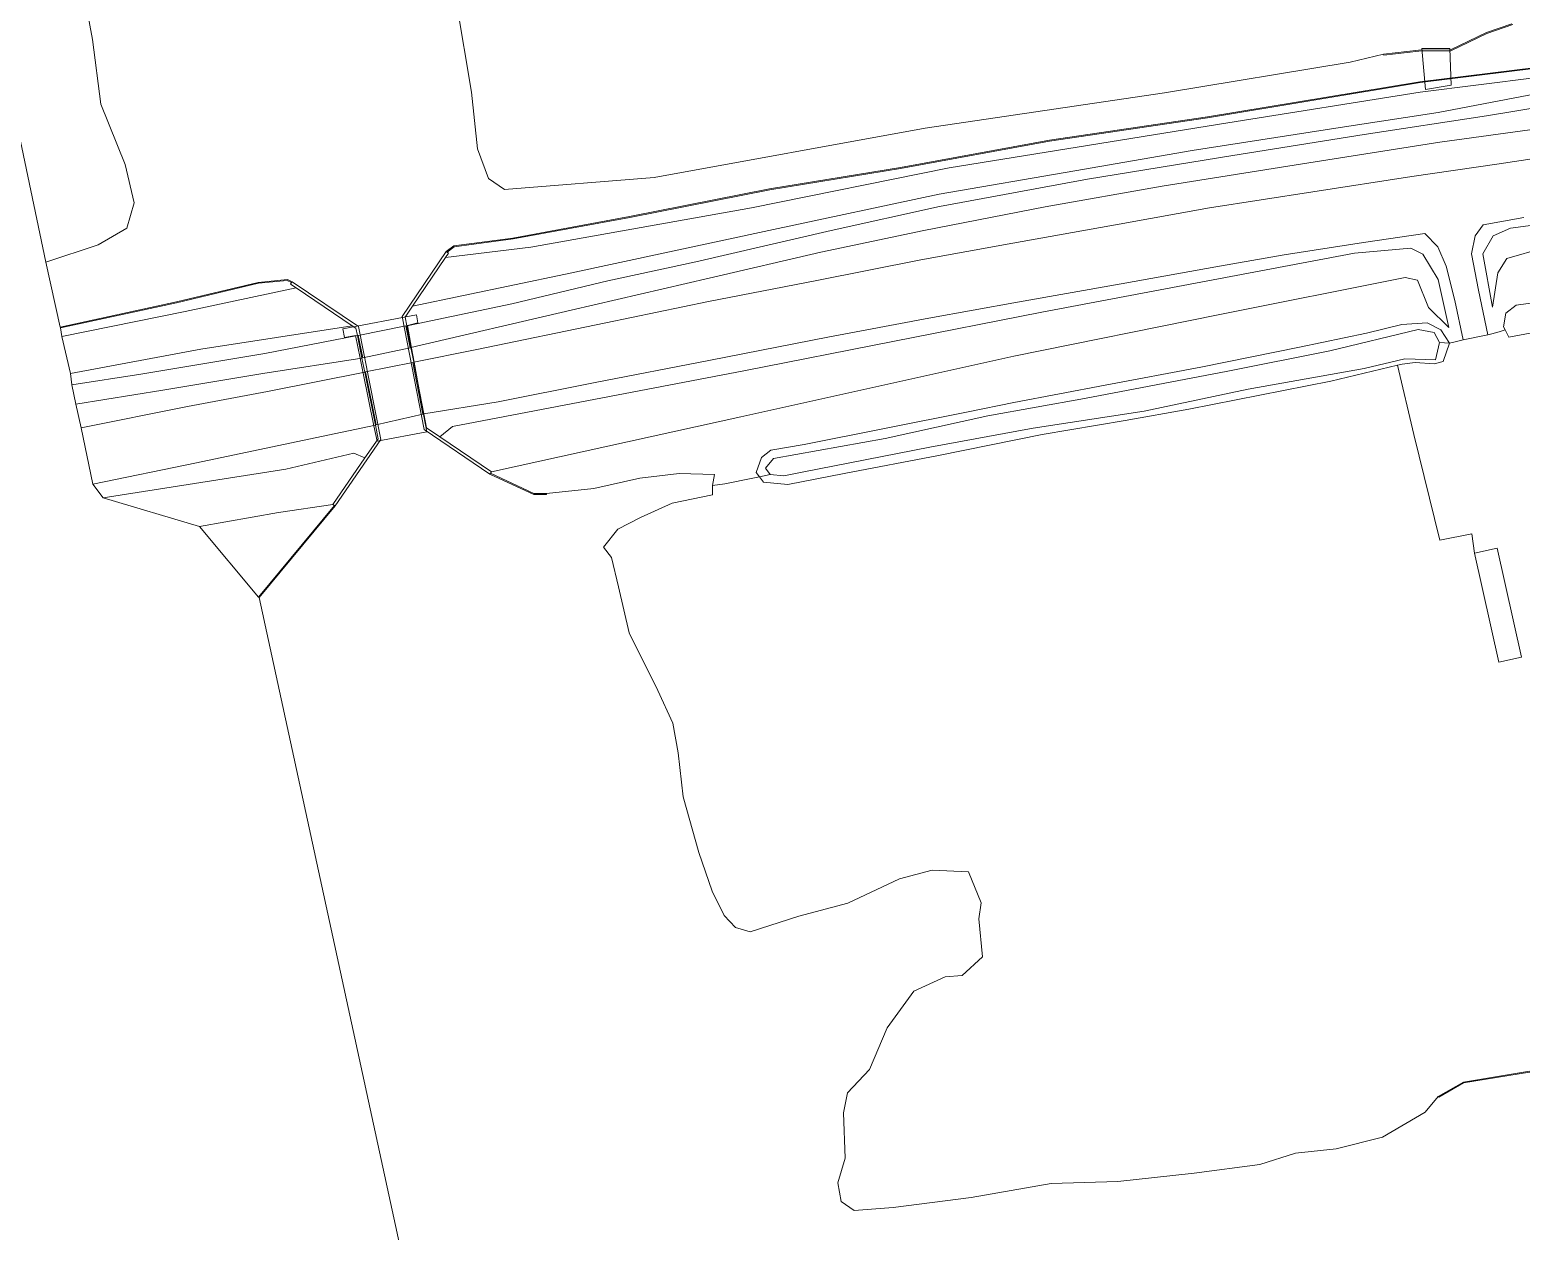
# Model space of a CAD drawing. Header units: metres. Extents: x 112942 to 118371, y 496117 to 499046.
# Drawn here: x 114179.6 to 114345.4, y 497903.8 to 498037.5 of the extents above; entities that cross this region are included whole.
import ezdxf

# ---------------------------------------------------------------- set-up
doc = ezdxf.new("R2010")
doc.units = ezdxf.units.M
doc.layers.add('B-WE-OG-TOPOKAART-G', color=253, linetype='Continuous', lineweight=18)

msp = doc.modelspace()

# ---------------------------------------------------------------- linework, layer by layer
at = {"layer": 'B-WE-OG-TOPOKAART-G'}
for points in [[(114181.363, 498011.655, -0.977), (114175.823, 498037.861, -1.25), (114175.271, 498040.475, -0.82), (114168.361, 498073.164, -0.997), (114155.132, 498080.503, -1.117), (114162.228, 498081.364, -0.937), (114170.728, 498080.962, -1.033), (114175.984, 498080.831, -1.033), (114178.744, 498074.257, -1.08), (114181.023, 498066.084, -1.073), (114184.12, 498049.401, -1.037), (114186.559, 498036.409, -1.017), (114187.465, 498029.205, -1.01), (114190.183, 498022.506, -0.973), (114191.168, 498018.245, -0.983), (114190.344, 498015.42, -1.007), (114187.183, 498013.563, -0.977), (114181.363, 498011.655, -0.977)], [(114271.595, 497752.315, -1.147), (114255.927, 497722.219, -1.028), (114248.059, 497776.262, -0.9), (114205.073, 497974.31, -1.105), (114213.534, 497984.513, -1.105), (114218.623, 497991.923, -1.105), (114216.11, 498004.473, -1.105), (114208.745, 498009.446, -1.105), (114208.222, 498009.719, -1.105), (114204.979, 498009.393, -1.105), (114195.868, 498007.225, -1.105), (114182.96, 498004.417, -1.105), (114181.363, 498011.655, -0.977), (114187.183, 498013.563, -0.977), (114190.344, 498015.42, -1.007), (114191.168, 498018.245, -0.983), (114190.183, 498022.506, -0.973), (114187.465, 498029.205, -1.01), (114186.559, 498036.409, -1.017), (114184.12, 498049.401, -1.037), (114181.023, 498066.084, -1.073), (114178.744, 498074.257, -1.08)], [(114330.13, 498034.79, -0.907), (114326.407, 498033.902, -0.95), (114305.748, 498030.491, -0.976), (114279.148, 498026.535, -0.979), (114248.996, 498021.069, -1.016), (114232.363, 498019.726, -1.016), (114230.591, 498020.947, -0.984), (114229.373, 498024.261, -0.976), (114228.707, 498030.569, -0.944), (114227.026, 498040.492, -0.898)], [(114227.026, 498040.492, -0.898), (114228.707, 498030.569, -0.944), (114229.373, 498024.261, -0.976), (114230.591, 498020.947, -0.984), (114232.363, 498019.726, -1.016), (114248.996, 498021.069, -1.016), (114279.148, 498026.535, -0.979), (114305.748, 498030.491, -0.976), (114326.407, 498033.902, -0.95), (114330.13, 498034.79, -0.907), (114330.141, 498034.691, -1.105), (114334.036, 498035.121, -1.105), (114337.616, 498035.169, -1.105), (114341.611, 498037.101, -1.105), (114344.513, 498038.085, -1.105)], [(114344.391, 498038.149, -0.813), (114341.573, 498037.194, -0.81), (114337.592, 498035.269, -0.887), (114334.03, 498035.221, -0.907), (114330.13, 498034.79, -0.907)], [(114330.13, 498034.79, -0.907), (114334.03, 498035.221, -0.907), (114337.592, 498035.269, -0.887), (114341.573, 498037.194, -0.81), (114344.391, 498038.149, -0.813)], [(114344.513, 498038.085, -1.105), (114341.611, 498037.101, -1.105), (114337.616, 498035.169, -1.105), (114334.036, 498035.121, -1.105), (114330.141, 498034.691, -1.105), (114330.13, 498034.79, -0.907)], [(114225.788, 498012.145, -0.895), (114235.282, 498013.302, -0.706), (114259.817, 498017.683, -0.683), (114281.807, 498022.148, -0.683), (114312.82, 498027.147, -0.758), (114334.187, 498030.55, -0.703), (114347.16, 498032.179, -0.695), (114366.112, 498035.997, -0.726), (114368.43, 498035.911, -0.523), (114372.655, 498035.176, 0.002), (114367.335, 498034.345, 0.059), (114353.848, 498031.664, 0.154), (114336.184, 498028.292, 0.32), (114325.79, 498026.703, 0.417), (114308.826, 498024.072, 0.509), (114295.781, 498021.789, 0.667), (114280.696, 498019.208, 0.735), (114262.263, 498015.26, 0.965), (114239.154, 498010.308, 1.38), (114222.138, 498006.744, 1.647), (114225.788, 498012.145, -0.895)], [(114334.804, 498030.871, -0.5), (114334.395, 498035.408, -0.863), (114337.482, 498035.402, -0.76), (114337.638, 498031.323, -0.557), (114334.804, 498030.871, -0.5)], [(114347.097, 498033.319, -1.105), (114334.178, 498031.715, -1.105), (114310.546, 498027.811, -1.105), (114292.965, 498025.22, -1.105), (114276.396, 498022.156, -1.105), (114261.844, 498019.8, -1.105), (114246.273, 498016.712, -1.105), (114233.308, 498014.323, -1.105), (114226.741, 498013.439, -1.105), (114225.887, 498012.827, -1.105), (114220.99, 498005.581, -1.105), (114223.412, 497993.032, -1.105), (114230.745, 497988.059, -1.105), (114235.619, 497985.798, -1.105), (114237.052, 497985.797, -1.105), (114237.052, 497985.897, -0.957), (114242.281, 497986.438, -0.957), (114247.4, 497987.589, -0.973), (114251.802, 497988.117, -0.98), (114255.702, 497988.021, -0.858), (114255.48, 497986.798, -0.953), (114255.489, 497985.762, -0.987), (114251.019, 497984.836, -1.01), (114247.482, 497983.241, -1.01), (114244.958, 497981.916, -1.017), (114243.385, 497979.929, -1.017), (114244.252, 497978.761, -1.01), (114245.044, 497975.511, -1.01), (114246.241, 497970.381, -1.04), (114249.42, 497963.989, -1.04), (114251.087, 497960.342, -1.053), (114251.675, 497957.019, -1.01), (114252.223, 497952.133, -1.047), (114253.961, 497945.942, -0.99), (114255.471, 497941.642, -0.953), (114256.811, 497938.94, -0.983), (114258.054, 497937.599, -0.987), (114259.679, 497937.125, -1), (114265.111, 497938.861, -1), (114270.552, 497940.302, -1.003), (114276.305, 497942.999, -1.013), (114279.917, 497943.994, -0.983), (114283.966, 497943.782, -0.95), (114285.392, 497940.332, -1.057), (114285.133, 497938.547, -1.003), (114285.524, 497934.333, -1.003), (114283.25, 497932.262, -1.003), (114281.356, 497932.098, -1.003), (114277.905, 497930.527, -1.003), (114274.91, 497926.444, -1.003), (114272.968, 497921.8, -1.003), (114270.509, 497919.184, -1.003), (114270.075, 497916.973, -1.003), (114270.257, 497911.949, -0.997), (114269.423, 497909.203, -0.957), (114269.791, 497907.099, -0.993), (114271.242, 497906.102, -0.993), (114275.602, 497906.424, -0.987), (114284.255, 497907.563, -1), (114293.171, 497909.11, -0.973), (114300.564, 497909.342, -0.927), (114309.068, 497910.249, -0.877), (114316.363, 497911.233, -0.967), (114320.333, 497912.501, -1.053), (114324.849, 497912.957, -1.023), (114330, 497914.256, -1.027), (114334.754, 497917.04, -0.973), (114336.215, 497918.803, -0.857), (114336.265, 497918.716, -1.107), (114339.036, 497920.304, -1.107), (114346.353, 497921.497, -1.107)], [(114347.16, 498032.179, -0.695), (114334.187, 498030.55, -0.703), (114312.82, 498027.147, -0.758), (114281.807, 498022.148, -0.683), (114259.817, 498017.683, -0.683), (114235.282, 498013.302, -0.706), (114225.788, 498012.145, -0.895), (114226.136, 498012.659, -0.809), (114225.973, 498012.769, -0.809), (114226.779, 498013.343, -0.857), (114233.324, 498014.224, -0.92), (114246.292, 498016.614, -0.96), (114261.862, 498019.702, -0.993), (114276.413, 498022.057, -0.903), (114292.981, 498025.121, -0.917), (114310.561, 498027.712, -0.933), (114334.192, 498031.616, -0.937), (114347.112, 498033.22, -0.933)], [(114347.112, 498033.22, -0.933), (114334.192, 498031.616, -0.937), (114310.561, 498027.712, -0.933), (114292.981, 498025.121, -0.917), (114276.413, 498022.057, -0.903), (114261.862, 498019.702, -0.993), (114246.292, 498016.614, -0.96), (114233.324, 498014.224, -0.92), (114226.779, 498013.343, -0.857), (114225.973, 498012.769, -0.809), (114225.887, 498012.827, -1.105), (114226.741, 498013.439, -1.105), (114233.308, 498014.323, -1.105), (114246.273, 498016.712, -1.105), (114261.844, 498019.8, -1.105), (114276.396, 498022.156, -1.105), (114292.965, 498025.22, -1.105), (114310.546, 498027.811, -1.105), (114334.178, 498031.715, -1.105), (114347.097, 498033.319, -1.105)], [(114351.482, 498029.537, 0.267), (114341.581, 498027.917, 0.363), (114327.99, 498025.839, 0.46), (114313.384, 498023.518, 0.61), (114297.199, 498020.858, 0.757), (114280.757, 498017.824, 0.927), (114268.696, 498015.163, 1.09), (114253.656, 498011.692, 1.383), (114243.874, 498009.57, 1.487), (114233.171, 498007.02, 1.75), (114222.747, 498004.809, 1.97), (114221.492, 498004.566, 1.922), (114221.308, 498005.516, 1.822), (114222.138, 498006.744, 1.647), (114239.154, 498010.308, 1.38), (114262.263, 498015.26, 0.965), (114280.696, 498019.208, 0.735), (114295.781, 498021.789, 0.667), (114308.826, 498024.072, 0.509), (114325.79, 498026.703, 0.417), (114336.184, 498028.292, 0.32), (114353.848, 498031.664, 0.154)], [(114347.472, 498026.528, 0.3), (114336.393, 498024.98, 0.39), (114321.127, 498022.589, 0.463), (114305.498, 498020.088, 0.657), (114292.485, 498017.812, 0.803), (114278.985, 498015.168, 0.923), (114267.547, 498012.749, 1.113), (114255.122, 498009.842, 1.323), (114239.781, 498006.312, 1.597), (114221.96, 498002.138, 1.962), (114221.492, 498004.566, 1.922), (114222.747, 498004.809, 1.97), (114233.171, 498007.02, 1.75), (114243.874, 498009.57, 1.487), (114253.656, 498011.692, 1.383), (114268.696, 498015.163, 1.09), (114280.757, 498017.824, 0.927), (114297.199, 498020.858, 0.757), (114313.384, 498023.518, 0.61), (114327.99, 498025.839, 0.46), (114341.581, 498027.917, 0.363), (114351.482, 498029.537, 0.267)], [(114382.217, 498027.982, -0.637), (114370.983, 498025.316, -0.637), (114369.233, 498024.817, -0.76), (114368.684, 498023.742, -0.76), (114370.066, 498021.215, -0.76), (114369.875, 498018.16, -0.76), (114368.692, 498016.726, -0.76), (114347.944, 498013.228, -0.751), (114343.857, 498012.046, -0.751), (114342.827, 498010.468, -0.751), (114342.255, 498006.633, -0.723), (114341.171, 498012.573, -0.02), (114342.327, 498014.552, 0.103), (114344.263, 498015.418, 0.166), (114365.775, 498018.279, 0.114), (114366.898, 498019.06, 0.114), (114367.137, 498020.619, 0.114), (114365.781, 498025.857, -0.003), (114367.757, 498026.968, -0.035), (114375.201, 498028.493, -0.072), (114384.245, 498029.107, -0.058), (114382.217, 498027.982, -0.637)], [(114354.025, 498024.239, 0.517), (114342.713, 498022.559, 0.603), (114333.257, 498021.16, 0.67), (114322.27, 498019.474, 0.807), (114310.78, 498017.669, 1.03), (114300.738, 498015.863, 1.257), (114288.892, 498013.762, 1.407), (114278.679, 498011.888, 1.55), (114267.108, 498009.591, 1.673), (114255.034, 498007.254, 1.793), (114243.642, 498004.898, 1.86), (114229.279, 498001.927, 1.96), (114222.274, 498000.51, 1.925), (114221.96, 498002.138, 1.962), (114239.781, 498006.312, 1.597), (114255.122, 498009.842, 1.323), (114267.547, 498012.749, 1.113), (114278.985, 498015.168, 0.923), (114292.485, 498017.812, 0.803), (114305.498, 498020.088, 0.657), (114321.127, 498022.589, 0.463), (114336.393, 498024.98, 0.39), (114347.472, 498026.528, 0.3)], [(114341.732, 498003.538, -0.65), (114338.989, 498002.98, -0.65), (114338.066, 498007.372, -0.323), (114337.103, 498011.183, 0.037), (114336.156, 498013.337, 0.16), (114334.716, 498014.82, 0.367), (114327.891, 498013.83, 0.473), (114319.091, 498012.463, 0.573), (114311.878, 498011.188, 0.62), (114300.955, 498009.228, 0.8), (114289.404, 498007.201, 1.147), (114279.539, 498005.399, 1.27), (114268.317, 498003.279, 1.457), (114255.285, 498000.747, 1.627), (114242.247, 497998.209, 1.72), (114231.657, 497996.094, 1.783), (114223.387, 497994.744, 1.945), (114222.274, 498000.51, 1.925), (114229.279, 498001.927, 1.96), (114243.642, 498004.898, 1.86), (114255.034, 498007.254, 1.793), (114267.108, 498009.591, 1.673), (114278.679, 498011.888, 1.55), (114288.892, 498013.762, 1.407), (114300.738, 498015.863, 1.257), (114310.78, 498017.669, 1.03), (114322.27, 498019.474, 0.807), (114333.257, 498021.16, 0.67), (114342.713, 498022.559, 0.603), (114354.025, 498024.239, 0.517)], [(114365.775, 498018.279, 0.114), (114344.263, 498015.418, 0.166), (114342.327, 498014.552, 0.103), (114341.171, 498012.573, -0.02), (114342.255, 498006.633, -0.723), (114342.827, 498010.468, -0.751), (114343.857, 498012.046, -0.751), (114347.944, 498013.228, -0.751)], [(114352.878, 498007.967, -0.89), (114344.89, 498006.848, -0.89), (114343.728, 498005.97, -0.913), (114343.466, 498004.455, -0.913), (114343.648, 498004.092, -0.927), (114342.982, 498003.898, -0.875), (114342.155, 498003.657, -0.702), (114341.732, 498003.538, -0.65), (114340.683, 498008.524, -0.24), (114339.91, 498012.574, 0.149), (114340.305, 498014.564, 0.232), (114341.202, 498015.81, 0.229), (114345.715, 498016.612, 0.313)], [(114345.715, 498016.612, 0.313), (114341.202, 498015.81, 0.229), (114340.305, 498014.564, 0.232), (114339.91, 498012.574, 0.149), (114340.683, 498008.524, -0.24), (114341.732, 498003.538, -0.65)], [(114337.445, 498002.623, -1.17), (114336.493, 498004.127, -1.113), (114334.974, 498004.897, -1.18), (114332.158, 498004.686, -1.23), (114328.244, 498003.755, -1.123), (114320.782, 498002.18, -1.013), (114309.819, 497999.946, -0.977), (114299.173, 497997.951, -0.957), (114288.997, 497996.011, -0.99), (114283.937, 497994.991, -1.107), (114265.677, 497991.364, -0.963), (114261.987, 497990.727, -0.887), (114260.946, 497989.905, -0.923), (114260.335, 497988.236, -0.967), (114260.709, 497987.76, -0.998), (114259.972, 497987.612, -0.93), (114256.885, 497986.981, -0.863), (114255.48, 497986.798, -0.953), (114255.702, 497988.021, -0.858), (114251.802, 497988.117, -0.98), (114247.4, 497987.589, -0.973), (114242.281, 497986.438, -0.957), (114237.052, 497985.897, -0.957), (114235.641, 497985.898, -0.863), (114230.804, 497988.146, -0.893), (114230.913, 497988.308, -0.956), (114258.661, 497994.443, -0.961), (114288.996, 498001.17, -0.972), (114311.731, 498005.77, -0.992), (114332.524, 498009.949, -1.009), (114333.901, 498009.648, -1.009), (114335.123, 498006.596, -0.995), (114337.386, 498004.367, -0.9), (114336.216, 498009.697, -0.109), (114334.503, 498012.518, -0.012), (114333.156, 498013.196, 0.226), (114326.906, 498012.632, 0.358), (114292.109, 498006.091, 0.848), (114258.973, 497999.529, 1.373), (114226.574, 497993.35, 1.688), (114225.158, 497992.21, 1.595), (114223.683, 497993.21, 1.816), (114223.387, 497994.744, 1.945), (114231.657, 497996.094, 1.783), (114242.247, 497998.209, 1.72), (114255.285, 498000.747, 1.627), (114268.317, 498003.279, 1.457), (114279.539, 498005.399, 1.27), (114289.404, 498007.201, 1.147), (114300.955, 498009.228, 0.8), (114311.878, 498011.188, 0.62), (114319.091, 498012.463, 0.573), (114327.891, 498013.83, 0.473), (114334.716, 498014.82, 0.367), (114336.156, 498013.337, 0.16), (114337.103, 498011.183, 0.037), (114338.066, 498007.372, -0.323), (114338.989, 498002.98, -0.65), (114338.236, 498002.827, -0.65), (114337.445, 498002.623, -1.17)], [(114222.274, 498000.51, 1.925), (114223.387, 497994.744, 1.945), (114223.683, 497993.21, 1.816), (114225.158, 497992.21, 1.595), (114230.913, 497988.308, -0.956), (114230.804, 497988.146, -0.893), (114230.745, 497988.059, -1.105), (114223.412, 497993.032, -1.105), (114220.99, 498005.581, -1.105), (114225.887, 498012.827, -1.105), (114225.973, 498012.769, -0.809), (114226.136, 498012.659, -0.809), (114225.788, 498012.145, -0.895), (114222.138, 498006.744, 1.647), (114221.308, 498005.516, 1.822), (114221.492, 498004.566, 1.922), (114221.96, 498002.138, 1.962), (114222.274, 498000.51, 1.925)], [(114337.386, 498004.367, -0.9), (114335.123, 498006.596, -0.995), (114333.901, 498009.648, -1.009), (114332.524, 498009.949, -1.009), (114311.731, 498005.77, -0.992), (114288.996, 498001.17, -0.972), (114258.661, 497994.443, -0.961), (114230.913, 497988.308, -0.956), (114225.158, 497992.21, 1.595), (114226.574, 497993.35, 1.688), (114258.973, 497999.529, 1.373), (114292.109, 498006.091, 0.848), (114326.906, 498012.632, 0.358), (114333.156, 498013.196, 0.226), (114334.503, 498012.518, -0.012), (114336.216, 498009.697, -0.109), (114337.386, 498004.367, -0.9)], [(114182.96, 498004.417, -1.105), (114195.868, 498007.225, -1.105), (114204.979, 498009.393, -1.105), (114208.222, 498009.719, -1.105), (114208.745, 498009.446, -1.105), (114208.687, 498009.36, -0.847), (114208.202, 498009.617, -0.916), (114204.995, 498009.294, -0.916), (114195.89, 498007.128, -0.927), (114182.981, 498004.319, -0.927), (114182.96, 498004.417, -1.105)], [(114182.981, 498004.319, -0.927), (114195.89, 498007.128, -0.927), (114204.995, 498009.294, -0.916), (114208.202, 498009.617, -0.916), (114208.687, 498009.36, -0.847), (114208.577, 498009.197, -0.847), (114209.186, 498008.786, -0.87), (114196.85, 498006.131, -0.916), (114183.139, 498003.356, -0.916), (114182.981, 498004.319, -0.927)], [(114216.848, 497989.869, 1.716), (114218.304, 497991.989, 1.902), (114218, 497993.504, 1.922), (114216.818, 497999.407, 1.902), (114216.506, 498000.969, 1.919), (114216.004, 498003.474, 1.994), (114215.84, 498004.293, 1.945), (114215.439, 498004.563, 1.845), (114209.186, 498008.786, -0.87), (114208.577, 498009.197, -0.847), (114208.687, 498009.36, -0.847), (114208.745, 498009.446, -1.105), (114216.11, 498004.473, -1.105), (114218.623, 497991.923, -1.105), (114213.534, 497984.513, -1.105), (114213.451, 497984.57, -0.89), (114213.287, 497984.683, -0.884), (114216.848, 497989.869, 1.716)], [(114183.139, 498003.356, -0.916), (114196.85, 498006.131, -0.916), (114209.186, 498008.786, -0.87), (114215.439, 498004.563, 1.845), (114198.581, 498001.971, 1.63), (114184.104, 497999.264, 1.349), (114183.139, 498003.356, -0.916)], [(114360.406, 498006.379, -0.999), (114344.048, 498003.291, -0.957), (114343.648, 498004.092, -0.927), (114343.466, 498004.455, -0.913), (114343.728, 498005.97, -0.913), (114344.89, 498006.848, -0.89), (114352.878, 498007.967, -0.89)], [(114345.478, 497967.691, -1.004), (114342.762, 497979.809, -1.004), (114340.238, 497979.244, -1.004), (114339.959, 497981.423, -0.943), (114336.404, 497980.716, -1.09), (114333.486, 497992.454, -1.137), (114331.683, 498000.182, -1.261), (114332.186, 498000.304, -1.263), (114333.656, 498000.478, -1.223), (114335.752, 498000.31, -1.336), (114336.752, 498000.568, -1.227), (114337.445, 498002.623, -1.17), (114338.236, 498002.827, -0.65), (114338.989, 498002.98, -0.65), (114341.732, 498003.538, -0.65), (114342.155, 498003.657, -0.702), (114342.982, 498003.898, -0.875), (114343.648, 498004.092, -0.927), (114344.048, 498003.291, -0.957), (114360.406, 498006.379, -0.999)], [(114184.104, 497999.264, 1.349), (114198.581, 498001.971, 1.63), (114215.439, 498004.563, 1.845), (114215.84, 498004.293, 1.945), (114216.004, 498003.474, 1.994), (114205.703, 498001.488, 1.867), (114191.914, 497999.185, 1.653), (114184.252, 497997.989, 1.503), (114184.104, 497999.264, 1.349)], [(114215.806, 498003.481, 2.053), (114214.559, 498003.243, 2), (114214.392, 498004.22, 1.977), (114222.567, 498005.783, 1.97), (114222.719, 498004.875, 1.97), (114221.569, 498004.583, 2.037), (114222.023, 498002.084, 2.026), (114222.026, 498002.069, 1.911), (114222.311, 498000.498, 2.01), (114223.396, 497994.517, 1.99), (114223.714, 497992.767, 1.983), (114218.19, 497991.721, 2.047), (114217.844, 497993.428, 2.027), (114216.651, 497999.304, 1.98), (114216.317, 498000.948, 2.052), (114215.806, 498003.481, 2.053)], [(114216.102, 498003.494, 1.994), (114221.394, 498004.547, 1.922), (114221.862, 498002.119, 1.962), (114216.604, 498000.989, 1.919), (114216.102, 498003.494, 1.994)], [(114337.445, 498002.623, -1.17), (114336.345, 498002.7, -1.797), (114335.754, 498003.824, -1.797), (114333.979, 498004.156, -1.797), (114324.162, 498001.761, -1.753), (114312.804, 497999.495, -1.77), (114296.885, 497996.45, -1.8), (114286.101, 497994.521, -1.777), (114274.714, 497992.002, -1.75), (114262.296, 497989.792, -1.717), (114261.404, 497988.716, -1.757), (114261.917, 497988.003, -1.757), (114260.709, 497987.76, -0.998), (114260.335, 497988.236, -0.967), (114260.946, 497989.905, -0.923), (114261.987, 497990.727, -0.887), (114265.677, 497991.364, -0.963), (114283.937, 497994.991, -1.107), (114288.997, 497996.011, -0.99), (114299.173, 497997.951, -0.957), (114309.819, 497999.946, -0.977), (114320.782, 498002.18, -1.013), (114328.244, 498003.755, -1.123), (114332.158, 498004.686, -1.23), (114334.974, 498004.897, -1.18), (114336.493, 498004.127, -1.113), (114337.445, 498002.623, -1.17)], [(114184.252, 497997.989, 1.503), (114191.914, 497999.185, 1.653), (114205.703, 498001.488, 1.867), (114216.004, 498003.474, 1.994), (114216.506, 498000.969, 1.919), (114205.475, 497999.241, 1.947), (114194.376, 497997.383, 1.767), (114184.707, 497995.837, 1.537), (114184.252, 497997.989, 1.503)], [(114337.445, 498002.623, -1.17), (114336.752, 498000.568, -1.227), (114335.752, 498000.31, -1.336), (114333.656, 498000.478, -1.223), (114332.186, 498000.304, -1.263), (114331.683, 498000.182, -1.261), (114324.258, 497998.385, -1.227), (114308.481, 497995.265, -1.14), (114301.392, 497994.007, -1.13), (114292.165, 497992.469, -1.17), (114280.643, 497990.136, -1.163), (114270.139, 497988.128, -1.163), (114263.887, 497986.882, -1.123), (114261.185, 497987.154, -1.063), (114260.709, 497987.76, -0.998), (114261.917, 497988.003, -1.757), (114263.438, 497987.85, -1.757), (114265.478, 497988.261, -1.723), (114279.68, 497991.059, -1.757), (114291.148, 497993.15, -1.787), (114303.487, 497995.076, -1.753), (114315.07, 497997.516, -1.72), (114327.984, 497999.789, -1.75), (114332.5, 498000.882, -1.797), (114335.899, 498000.785, -1.797), (114336.345, 498002.7, -1.797), (114337.445, 498002.623, -1.17)], [(114336.345, 498002.7, -1.797), (114335.899, 498000.785, -1.797), (114332.5, 498000.882, -1.797), (114327.984, 497999.789, -1.75), (114315.07, 497997.516, -1.72), (114303.487, 497995.076, -1.753), (114291.148, 497993.15, -1.787), (114279.68, 497991.059, -1.757), (114265.478, 497988.261, -1.723), (114263.438, 497987.85, -1.757), (114261.917, 497988.003, -1.757), (114261.404, 497988.716, -1.757), (114262.296, 497989.792, -1.717), (114274.714, 497992.002, -1.75), (114286.101, 497994.521, -1.777), (114296.885, 497996.45, -1.8), (114312.804, 497999.495, -1.77), (114324.162, 498001.761, -1.753), (114333.979, 498004.156, -1.797), (114335.754, 498003.824, -1.797), (114336.345, 498002.7, -1.797)], [(114184.707, 497995.837, 1.537), (114194.376, 497997.383, 1.767), (114205.475, 497999.241, 1.947), (114216.506, 498000.969, 1.919), (114216.818, 497999.407, 1.902), (114206.002, 497997.247, 1.887), (114197.121, 497995.575, 1.817), (114185.264, 497993.203, 1.733), (114184.707, 497995.837, 1.537)], [(114185.264, 497993.203, 1.733), (114197.121, 497995.575, 1.817), (114206.002, 497997.247, 1.887), (114216.818, 497999.407, 1.902), (114218, 497993.504, 1.922), (114210.612, 497991.95, 1.943), (114198.095, 497989.308, 1.78), (114186.585, 497986.951, 1.627), (114185.264, 497993.203, 1.733)], [(114216.916, 497999.427, 1.902), (114222.176, 498000.491, 1.925), (114223.289, 497994.725, 1.945), (114218.098, 497993.524, 1.922), (114216.916, 497999.427, 1.902)], [(114346.355, 497921.599, -0.843), (114339.002, 497920.4, -0.84), (114336.215, 497918.803, -0.857), (114334.754, 497917.04, -0.973), (114330, 497914.256, -1.027), (114324.849, 497912.957, -1.023), (114320.333, 497912.501, -1.053), (114316.363, 497911.233, -0.967), (114309.068, 497910.249, -0.877), (114300.564, 497909.342, -0.927), (114293.171, 497909.11, -0.973), (114284.255, 497907.563, -1), (114275.602, 497906.424, -0.987), (114271.242, 497906.102, -0.993), (114269.791, 497907.099, -0.993), (114269.423, 497909.203, -0.957), (114270.257, 497911.949, -0.997), (114270.075, 497916.973, -1.003), (114270.509, 497919.184, -1.003), (114272.968, 497921.8, -1.003), (114274.91, 497926.444, -1.003), (114277.905, 497930.527, -1.003), (114281.356, 497932.098, -1.003), (114283.25, 497932.262, -1.003), (114285.524, 497934.333, -1.003), (114285.133, 497938.547, -1.003), (114285.392, 497940.332, -1.057), (114283.966, 497943.782, -0.95), (114279.917, 497943.994, -0.983), (114276.305, 497942.999, -1.013), (114270.552, 497940.302, -1.003), (114265.111, 497938.861, -1), (114259.679, 497937.125, -1), (114258.054, 497937.599, -0.987), (114256.811, 497938.94, -0.983), (114255.471, 497941.642, -0.953), (114253.961, 497945.942, -0.99), (114252.223, 497952.133, -1.047), (114251.675, 497957.019, -1.01), (114251.087, 497960.342, -1.053), (114249.42, 497963.989, -1.04), (114246.241, 497970.381, -1.04), (114245.044, 497975.511, -1.01), (114244.252, 497978.761, -1.01), (114243.385, 497979.929, -1.017), (114244.958, 497981.916, -1.017), (114247.482, 497983.241, -1.01), (114251.019, 497984.836, -1.01), (114255.489, 497985.762, -0.987), (114255.48, 497986.798, -0.953), (114256.885, 497986.981, -0.863), (114259.972, 497987.612, -0.93), (114260.709, 497987.76, -0.998), (114261.185, 497987.154, -1.063), (114263.887, 497986.882, -1.123), (114270.139, 497988.128, -1.163), (114280.643, 497990.136, -1.163), (114292.165, 497992.469, -1.17), (114301.392, 497994.007, -1.13), (114308.481, 497995.265, -1.14), (114324.258, 497998.385, -1.227), (114331.683, 498000.182, -1.261), (114333.486, 497992.454, -1.137), (114336.404, 497980.716, -1.09), (114339.959, 497981.423, -0.943), (114340.238, 497979.244, -1.004), (114342.954, 497967.126, -1.004), (114345.478, 497967.691, -1.004)], [(114186.585, 497986.951, 1.627), (114198.095, 497989.308, 1.78), (114210.612, 497991.95, 1.943), (114218, 497993.504, 1.922), (114218.304, 497991.989, 1.902), (114216.848, 497989.869, 1.716), (114215.599, 497990.385, 1.691), (114208.027, 497988.6, 1.559), (114187.743, 497985.423, 1.292), (114186.585, 497986.951, 1.627)], [(114187.743, 497985.423, 1.292), (114208.027, 497988.6, 1.559), (114215.599, 497990.385, 1.691), (114216.848, 497989.869, 1.716), (114213.287, 497984.683, -0.884), (114207.221, 497983.778, -0.677), (114198.454, 497982.226, -0.741), (114187.743, 497985.423, 1.292)], [(114237.052, 497985.897, -0.957), (114237.052, 497985.797, -1.105), (114235.619, 497985.798, -1.105), (114230.745, 497988.059, -1.105), (114230.804, 497988.146, -0.893), (114235.641, 497985.898, -0.863), (114237.052, 497985.897, -0.957)], [(114198.454, 497982.226, -0.741), (114207.221, 497983.778, -0.677), (114213.287, 497984.683, -0.884), (114213.451, 497984.57, -0.89), (114204.996, 497974.374, -1.03), (114198.454, 497982.226, -0.741)], [(114204.996, 497974.374, -1.03), (114213.451, 497984.57, -0.89), (114213.534, 497984.513, -1.105), (114205.073, 497974.31, -1.105), (114204.996, 497974.374, -1.03)], [(114360.011, 497922.138, -1.101), (114359.781, 497922.091, -1.107), (114358.046, 497921.734, -1.107), (114352.117, 497920.376, -1.107), (114346.353, 497921.497, -1.107), (114339.036, 497920.304, -1.107), (114336.265, 497918.716, -1.107), (114336.215, 497918.803, -0.857), (114339.002, 497920.4, -0.84), (114346.355, 497921.599, -0.843), (114352.115, 497920.478, -0.823), (114358.025, 497921.832, -0.866), (114359.761, 497922.189, -0.857), (114359.991, 497922.236, -0.764), (114360.011, 497922.138, -1.101)]]:
    msp.add_polyline3d(points, dxfattribs=at)

doc.saveas('drawing.dxf')
